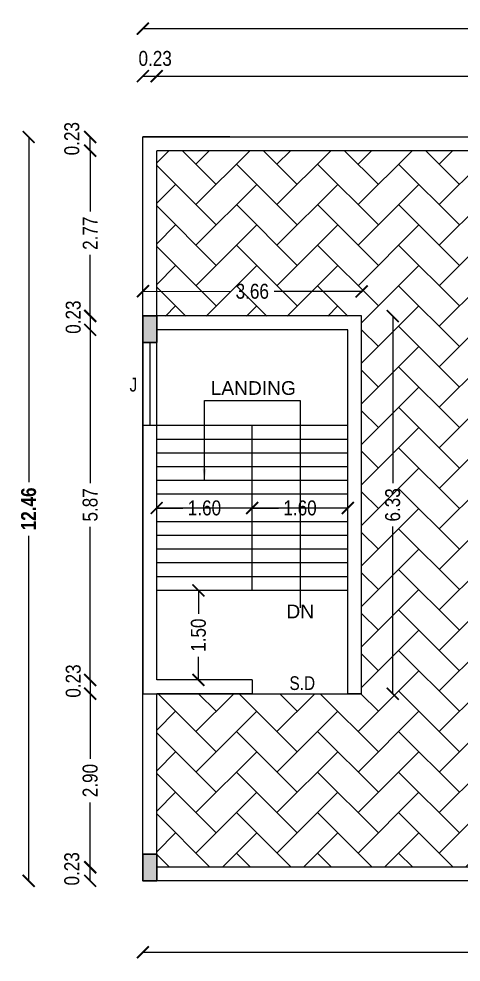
# Model space of a CAD drawing. Header units: metres. Extents: x -488 to 4759, y 38 to 2071.
# Drawn here: x 3012.13 to 3019.54, y 95.83 to 111.63 of the extents above; entities that cross this region are included whole.
import ezdxf
from ezdxf.lldxf.tags import DXFTag

# ---------------------------------------------------------------- set-up
doc = ezdxf.new("R2010")
doc.units = ezdxf.units.M
doc.header["$MEASUREMENT"] = 0
doc.linetypes.add('HIDDEN2', pattern=[0.1875, 0.125, -0.0625])
doc.layers.add('0 @ 1', color=7, linetype='Continuous')
doc.styles.add('CODE', font='swissc.ttf', dxfattribs={"height": 0.25})
doc.styles.add('sa1', font='', dxfattribs={"height": 72})
doc.styles.add('SUBBU3', font='swissl.ttf', dxfattribs={"width": 0.8})
doc.styles.get('sa1').set_extended_font_data('Abadi MT Condensed Light')
tags = doc.linetypes.add('00$1$HIDDEN', pattern=[0.375, 0.25, -0.125]).pattern_tags.tags
tags[6:7] = [DXFTag(74, 4), DXFTag(75, 0), DXFTag(340, '0'), DXFTag(46, 1.0), DXFTag(50, 0.0), DXFTag(44, 0.0), DXFTag(45, 0.0)]
tags[4:5] = [DXFTag(74, 4), DXFTag(75, 0), DXFTag(340, '0'), DXFTag(46, 1.0), DXFTag(50, 0.0), DXFTag(44, 0.0), DXFTag(45, 0.0)]
doc.dimstyles.new('OUTER', dxfattribs={"dimscale": 0, "dimtxt": 0.3, "dimasz": 0.18, "dimexe": 0.18, "dimexo": 0.0625, "dimgap": 0.09, "dimtad": 0, "dimzin": 0, "dimdsep": 46, "dimtxsty": 'CODE', "dimcen": 0.09, "dimse1": 1, "dimse2": 1, "dimclrd": 8, "dimclrt": 1, "dimadec": 0, "dimazin": 0, "dimtfac": 1, "dimtofl": 0, "dimtmove": 0, "dimatfit": 3, "dimfxl": 0, "dimtolj": 1, "dimtzin": 0, "dimarcsym": 0})

# ---------------------------------------------------------------- blocks, each defined once
blk = doc.blocks.new('_ArchTick')
at = {"const_width": 0.15}
blk.add_lwpolyline([(-0.5, -0.5), (0.5, 0.5)], dxfattribs=at)
blk = doc.blocks.new('*D265')
at = {"color": 0, "lineweight": -2}
for p, q in [((3014.208, 95.995), (3021.604, 95.995)), ((3029.898, 95.995), (3022.502, 95.995))]:
    blk.add_line(p, q, dxfattribs=at)
at = {"layer": 'Defpoints', "color": 0, "lineweight": -2}
for p in [(3014.208, 97.192), (3029.898, 97.192), (3014.208, 95.995)]:
    blk.add_point(p, dxfattribs=at)
at = {"color": 0, "lineweight": -2, "xscale": 0.2, "yscale": 0.2, "zscale": 0.2, "rotation": 180}
blk.add_blockref('_ArchTick', (3014.208, 95.995), dxfattribs=at)
at = {"color": 0, "lineweight": -2, "xscale": 0.2, "yscale": 0.2, "zscale": 0.2}
blk.add_blockref('_ArchTick', (3029.898, 95.995), dxfattribs=at)
at = {"color": 0, "lineweight": -2, "insert": (3022.053, 95.995), "char_height": 0.25, "attachment_point": 5, "style": 'CODE'}
blk.add_mtext('\\A1;{\\fSwis721 Cn BT|b1|i0|c0|p34;15.69}', dxfattribs=at)
blk = doc.blocks.new('*D261')
at = {"color": 0, "lineweight": -2}
blk.add_line((3013.325, 109.422), (3013.325, 109.652), dxfattribs=at)
at = {"layer": 'Defpoints', "color": 0, "lineweight": -2}
for p in [(3013.325, 109.652), (3015.362, 109.652), (3015.352, 109.422)]:
    blk.add_point(p, dxfattribs=at)
at = {"color": 0, "lineweight": -2, "xscale": 0.2, "yscale": 0.2, "zscale": 0.2}
for p, rotation in [((3013.325, 109.652), 90), ((3013.325, 109.422), 270)]:
    blk.add_blockref('_ArchTick', p, dxfattribs=dict(at, rotation=rotation))
at = {"color": 0, "lineweight": -2, "insert": (3013.018, 109.623), "char_height": 0.25, "attachment_point": 5, "rotation": 90, "style": 'CODE'}
blk.add_mtext('\\A1;0.23', dxfattribs=at)
blk = doc.blocks.new('*D260')
at = {"color": 0, "lineweight": -2}
blk.add_line((3013.325, 97.192), (3013.325, 97.422), dxfattribs=at)
at = {"layer": 'Defpoints', "color": 0, "lineweight": -2}
for p in [(3013.325, 97.422), (3015.578, 97.422), (3015.609, 97.192)]:
    blk.add_point(p, dxfattribs=at)
at = {"color": 0, "lineweight": -2, "xscale": 0.2, "yscale": 0.2, "zscale": 0.2}
for p, rotation in [((3013.325, 97.422), 90), ((3013.325, 97.192), 270)]:
    blk.add_blockref('_ArchTick', p, dxfattribs=dict(at, rotation=rotation))
at = {"color": 0, "lineweight": -2, "insert": (3013.018, 97.393), "char_height": 0.25, "attachment_point": 5, "rotation": 90, "style": 'CODE'}
blk.add_mtext('\\A1;0.23', dxfattribs=at)
blk = doc.blocks.new('*D259')
at = {"color": 0, "lineweight": -2}
for p, q in [((3012.295, 109.652), (3012.295, 103.871)), ((3012.295, 97.192), (3012.295, 102.972))]:
    blk.add_line(p, q, dxfattribs=at)
at = {"layer": 'Defpoints', "color": 0, "lineweight": -2}
for p in [(3012.295, 109.652), (3014.208, 109.652), (3014.208, 97.192)]:
    blk.add_point(p, dxfattribs=at)
at = {"color": 0, "lineweight": -2, "xscale": 0.2, "yscale": 0.2, "zscale": 0.2}
for p, rotation in [((3012.295, 109.652), 90), ((3012.295, 97.192), 270)]:
    blk.add_blockref('_ArchTick', p, dxfattribs=dict(at, rotation=rotation))
at = {"color": 0, "lineweight": -2, "insert": (3012.295, 103.422), "char_height": 0.25, "attachment_point": 5, "rotation": 90, "style": 'CODE'}
blk.add_mtext('\\A1;{\\fSwis721 Cn BT|b1|i0|c0|p34;12.46}', dxfattribs=at)
blk = doc.blocks.new('*D258')
at = {"color": 0, "lineweight": -2}
for p, q in [((3014.438, 103.437), (3014.878, 103.437)), ((3016.038, 103.437), (3015.598, 103.437))]:
    blk.add_line(p, q, dxfattribs=at)
at = {"layer": 'Defpoints', "color": 0, "lineweight": -2}
for p in [(3014.438, 103.437), (3016.038, 103.437), (3016.038, 103.437)]:
    blk.add_point(p, dxfattribs=at)
at = {"color": 0, "lineweight": -2, "xscale": 0.2, "yscale": 0.2, "zscale": 0.2, "rotation": 180}
blk.add_blockref('_ArchTick', (3014.438, 103.437), dxfattribs=at)
at = {"color": 0, "lineweight": -2, "xscale": 0.2, "yscale": 0.2, "zscale": 0.2}
blk.add_blockref('_ArchTick', (3016.038, 103.437), dxfattribs=at)
at = {"color": 0, "lineweight": -2, "insert": (3015.238, 103.437), "char_height": 0.25, "attachment_point": 5, "style": 'CODE'}
blk.add_mtext('\\A1;1.60', dxfattribs=at)
blk = doc.blocks.new('*D257')
at = {"color": 0, "lineweight": -2}
for p, q in [((3016.038, 103.437), (3016.478, 103.437)), ((3017.638, 103.437), (3017.198, 103.437))]:
    blk.add_line(p, q, dxfattribs=at)
at = {"layer": 'Defpoints', "color": 0, "lineweight": -2}
for p in [(3016.038, 103.437), (3017.638, 103.437), (3017.638, 103.437)]:
    blk.add_point(p, dxfattribs=at)
at = {"color": 0, "lineweight": -2, "xscale": 0.2, "yscale": 0.2, "zscale": 0.2, "rotation": 180}
blk.add_blockref('_ArchTick', (3016.038, 103.437), dxfattribs=at)
at = {"color": 0, "lineweight": -2, "xscale": 0.2, "yscale": 0.2, "zscale": 0.2}
blk.add_blockref('_ArchTick', (3017.638, 103.437), dxfattribs=at)
at = {"color": 0, "lineweight": -2, "insert": (3016.838, 103.437), "char_height": 0.25, "attachment_point": 5, "style": 'CODE'}
blk.add_mtext('\\A1;1.60', dxfattribs=at)
blk = doc.blocks.new('*D256')
at = {"color": 0, "lineweight": -2}
for p, q in [((3015.137, 102.057), (3015.137, 101.666)), ((3015.137, 100.557), (3015.137, 100.947))]:
    blk.add_line(p, q, dxfattribs=at)
at = {"layer": 'Defpoints', "color": 0, "lineweight": -2}
for p in [(3015.238, 102.057), (3015.137, 100.557), (3015.238, 100.557)]:
    blk.add_point(p, dxfattribs=at)
at = {"color": 0, "lineweight": -2, "xscale": 0.2, "yscale": 0.2, "zscale": 0.2}
for p, rotation in [((3015.137, 102.057), 90), ((3015.137, 100.557), 270)]:
    blk.add_blockref('_ArchTick', p, dxfattribs=dict(at, rotation=rotation))
at = {"color": 0, "lineweight": -2, "insert": (3015.137, 101.307), "char_height": 0.25, "attachment_point": 5, "rotation": 90, "style": 'CODE'}
blk.add_mtext('\\A1;1.50', dxfattribs=at)
blk = doc.blocks.new('*D255')
at = {"color": 0, "lineweight": -2}
for p, q in [((3014.209, 107.068), (3015.672, 107.066)), ((3017.869, 107.064), (3016.405, 107.065))]:
    blk.add_line(p, q, dxfattribs=at)
at = {"layer": 'Defpoints', "color": 0, "lineweight": -2}
for p in [(3017.869, 107.064), (3014.208, 106.656), (3017.868, 106.652)]:
    blk.add_point(p, dxfattribs=at)
at = {"color": 0, "lineweight": -2, "xscale": 0.2, "yscale": 0.2, "zscale": 0.2}
for p, rotation in [((3014.209, 107.068), 179.9243912450106), ((3017.869, 107.064), 359.9243912450107)]:
    blk.add_blockref('_ArchTick', p, dxfattribs=dict(at, rotation=rotation))
at = {"color": 0, "lineweight": -2, "insert": (3016.039, 107.066), "char_height": 0.25, "attachment_point": 5, "rotation": 359.9244, "style": 'CODE'}
blk.add_mtext('\\A1;3.66', dxfattribs=at)
blk = doc.blocks.new('*D254')
at = {"color": 0, "lineweight": -2}
for p, q in [((3018.39, 106.652), (3018.39, 103.853)), ((3018.39, 100.327), (3018.39, 103.125))]:
    blk.add_line(p, q, dxfattribs=at)
at = {"layer": 'Defpoints', "color": 0, "lineweight": -2}
for p in [(3017.868, 106.652), (3017.868, 100.327), (3018.39, 100.327)]:
    blk.add_point(p, dxfattribs=at)
at = {"color": 0, "lineweight": -2, "xscale": 0.2, "yscale": 0.2, "zscale": 0.2}
for p, rotation in [((3018.39, 106.652), 90), ((3018.39, 100.327), 270)]:
    blk.add_blockref('_ArchTick', p, dxfattribs=dict(at, rotation=rotation))
at = {"color": 0, "lineweight": -2, "insert": (3018.39, 103.489), "char_height": 0.25, "attachment_point": 5, "rotation": 90, "style": 'CODE'}
blk.add_mtext('\\A1;6.33', dxfattribs=at)
blk = doc.blocks.new('*D253')
at = {"color": 0, "lineweight": -2}
for p, q in [((3014.438, 110.671), (3021.611, 110.671)), ((3029.668, 110.671), (3022.495, 110.671))]:
    blk.add_line(p, q, dxfattribs=at)
at = {"layer": 'Defpoints', "color": 0, "lineweight": -2}
for p in [(3029.668, 110.671), (3014.438, 108.901), (3029.668, 108.807)]:
    blk.add_point(p, dxfattribs=at)
at = {"color": 0, "lineweight": -2, "xscale": 0.2, "yscale": 0.2, "zscale": 0.2, "rotation": 180}
blk.add_blockref('_ArchTick', (3014.438, 110.671), dxfattribs=at)
at = {"color": 0, "lineweight": -2, "xscale": 0.2, "yscale": 0.2, "zscale": 0.2}
blk.add_blockref('_ArchTick', (3029.668, 110.671), dxfattribs=at)
at = {"color": 0, "lineweight": -2, "insert": (3022.053, 110.671), "char_height": 0.25, "attachment_point": 5, "style": 'CODE'}
blk.add_mtext('\\A1;15.23', dxfattribs=at)
blk = doc.blocks.new('*D251')
at = {"color": 0, "lineweight": -2}
blk.add_line((3014.208, 110.671), (3014.438, 110.671), dxfattribs=at)
at = {"layer": 'Defpoints', "color": 0, "lineweight": -2}
for p in [(3014.438, 110.671), (3014.208, 108.807), (3014.438, 108.787)]:
    blk.add_point(p, dxfattribs=at)
at = {"color": 0, "lineweight": -2, "xscale": 0.2, "yscale": 0.2, "zscale": 0.2, "rotation": 180}
blk.add_blockref('_ArchTick', (3014.208, 110.671), dxfattribs=at)
at = {"color": 0, "lineweight": -2, "xscale": 0.2, "yscale": 0.2, "zscale": 0.2}
blk.add_blockref('_ArchTick', (3014.438, 110.671), dxfattribs=at)
at = {"color": 0, "lineweight": -2, "insert": (3014.413, 110.966), "char_height": 0.25, "attachment_point": 5, "style": 'CODE'}
blk.add_mtext('\\A1;0.23', dxfattribs=at)
blk = doc.blocks.new('*D250')
at = {"color": 0, "lineweight": -2}
for p, q in [((3014.208, 111.466), (3021.611, 111.466)), ((3029.898, 111.466), (3022.495, 111.466))]:
    blk.add_line(p, q, dxfattribs=at)
at = {"layer": 'Defpoints', "color": 0, "lineweight": -2}
for p in [(3029.898, 111.466), (3014.208, 109.652), (3029.898, 109.652)]:
    blk.add_point(p, dxfattribs=at)
at = {"color": 0, "lineweight": -2, "xscale": 0.2, "yscale": 0.2, "zscale": 0.2, "rotation": 180}
blk.add_blockref('_ArchTick', (3014.208, 111.466), dxfattribs=at)
at = {"color": 0, "lineweight": -2, "xscale": 0.2, "yscale": 0.2, "zscale": 0.2}
blk.add_blockref('_ArchTick', (3029.898, 111.466), dxfattribs=at)
at = {"color": 0, "lineweight": -2, "insert": (3022.053, 111.466), "char_height": 0.25, "attachment_point": 5, "style": 'CODE'}
blk.add_mtext('\\A1;15.69', dxfattribs=at)
blk = doc.blocks.new('*D249')
at = {"color": 0, "lineweight": -2}
for p, q in [((3013.325, 109.422), (3013.325, 108.404)), ((3013.325, 106.657), (3013.325, 107.675))]:
    blk.add_line(p, q, dxfattribs=at)
at = {"layer": 'Defpoints', "color": 0, "lineweight": -2}
for p in [(3014.438, 109.422), (3013.325, 106.657), (3014.439, 106.657)]:
    blk.add_point(p, dxfattribs=at)
at = {"color": 0, "lineweight": -2, "xscale": 0.2, "yscale": 0.2, "zscale": 0.2}
for p, rotation in [((3013.325, 109.422), 90), ((3013.325, 106.657), 270)]:
    blk.add_blockref('_ArchTick', p, dxfattribs=dict(at, rotation=rotation))
at = {"color": 0, "lineweight": -2, "insert": (3013.325, 108.039), "char_height": 0.25, "attachment_point": 5, "rotation": 90, "style": 'CODE'}
blk.add_mtext('\\A1;2.77', dxfattribs=at)
blk = doc.blocks.new('*D248')
at = {"color": 0, "lineweight": -2}
blk.add_line((3013.325, 106.652), (3013.325, 106.422), dxfattribs=at)
at = {"layer": 'Defpoints', "color": 0, "lineweight": -2}
for p in [(3014.439, 106.652), (3013.325, 106.422), (3014.438, 106.422)]:
    blk.add_point(p, dxfattribs=at)
at = {"color": 0, "lineweight": -2, "xscale": 0.2, "yscale": 0.2, "zscale": 0.2}
for p, rotation in [((3013.325, 106.652), 90), ((3013.325, 106.422), 270)]:
    blk.add_blockref('_ArchTick', p, dxfattribs=dict(at, rotation=rotation))
at = {"color": 0, "lineweight": -2, "insert": (3013.042, 106.634), "char_height": 0.25, "attachment_point": 5, "rotation": 90, "style": 'CODE'}
blk.add_mtext('\\A1;0.23', dxfattribs=at)
blk = doc.blocks.new('*D247')
at = {"color": 0, "lineweight": -2}
for p, q in [((3013.325, 106.422), (3013.325, 103.854)), ((3013.325, 100.557), (3013.325, 103.124))]:
    blk.add_line(p, q, dxfattribs=at)
at = {"layer": 'Defpoints', "color": 0, "lineweight": -2}
for p in [(3014.438, 106.422), (3013.325, 100.557), (3014.438, 100.557)]:
    blk.add_point(p, dxfattribs=at)
at = {"color": 0, "lineweight": -2, "xscale": 0.2, "yscale": 0.2, "zscale": 0.2}
for p, rotation in [((3013.325, 106.422), 90), ((3013.325, 100.557), 270)]:
    blk.add_blockref('_ArchTick', p, dxfattribs=dict(at, rotation=rotation))
at = {"color": 0, "lineweight": -2, "insert": (3013.325, 103.489), "char_height": 0.25, "attachment_point": 5, "rotation": 90, "style": 'CODE'}
blk.add_mtext('\\A1;5.87', dxfattribs=at)
blk = doc.blocks.new('*D246')
at = {"color": 0, "lineweight": -2}
blk.add_line((3013.325, 100.557), (3013.325, 100.327), dxfattribs=at)
at = {"layer": 'Defpoints', "color": 0, "lineweight": -2}
for p in [(3014.438, 100.557), (3013.325, 100.327), (3014.438, 100.327)]:
    blk.add_point(p, dxfattribs=at)
at = {"color": 0, "lineweight": -2, "xscale": 0.2, "yscale": 0.2, "zscale": 0.2}
for p, rotation in [((3013.325, 100.557), 90), ((3013.325, 100.327), 270)]:
    blk.add_blockref('_ArchTick', p, dxfattribs=dict(at, rotation=rotation))
at = {"color": 0, "lineweight": -2, "insert": (3013.042, 100.539), "char_height": 0.25, "attachment_point": 5, "rotation": 90, "style": 'CODE'}
blk.add_mtext('\\A1;0.23', dxfattribs=at)
blk = doc.blocks.new('*D245')
at = {"color": 0, "lineweight": -2}
for p, q in [((3013.325, 100.327), (3013.325, 99.236)), ((3013.325, 97.417), (3013.325, 98.507))]:
    blk.add_line(p, q, dxfattribs=at)
at = {"layer": 'Defpoints', "color": 0, "lineweight": -2}
for p in [(3014.438, 100.327), (3013.325, 97.417), (3014.438, 97.417)]:
    blk.add_point(p, dxfattribs=at)
at = {"color": 0, "lineweight": -2, "xscale": 0.2, "yscale": 0.2, "zscale": 0.2}
for p, rotation in [((3013.325, 100.327), 90), ((3013.325, 97.417), 270)]:
    blk.add_blockref('_ArchTick', p, dxfattribs=dict(at, rotation=rotation))
at = {"color": 0, "lineweight": -2, "insert": (3013.325, 98.872), "char_height": 0.25, "attachment_point": 5, "rotation": 90, "style": 'CODE'}
blk.add_mtext('\\A1;2.90', dxfattribs=at)

msp = doc.modelspace()

# ---------------------------------------------------------------- hatches: boundary and pattern name
at = {"lineweight": 30}
h = msp.add_hatch(color=256, dxfattribs=at)
h.dxf.hatch_style = 1
h.paths.add_polyline_path([(3014.43797, 106.20651), (3014.43797, 106.65651), (3014.20797, 106.65642), (3014.20797, 106.20642)])
h = msp.add_hatch(color=256, dxfattribs=at)
h.dxf.hatch_style = 1
h.paths.add_polyline_path([(3014.43797, 97.19159), (3014.43797, 97.64159), (3014.20797, 97.64151), (3014.20797, 97.19151)])
at = {"layer": '0 @ 1', "lineweight": -2}
h = msp.add_hatch(dxfattribs=at)
h.set_pattern_fill('AR-HBONE', color=256, scale=0.12)
h.set_pattern_definition([(45, (-12768.8869, -2078.6484), (1e-16, 0.67882251), [1.44, -0.48]), (135, (-12768.5475, -2078.309), (1e-16, 0.67882251), [1.44, -0.48])])
h.paths.add_polyline_path([(3023.83434, 109.42159), (3014.43797, 109.42159), (3014.43797, 106.65159), (3017.86797, 106.65159), (3017.86797, 100.32651), (3017.63797, 100.32651), (3016.03797, 100.32651), (3014.43797, 100.32651), (3014.43797, 97.42159), (3023.83434, 97.42159)])
h.paths.add_polyline_path([(3023.34095, 99.90368), (3023.34095, 98.49731), (3020.03808, 98.49731), (3020.03808, 99.90368)], flags=16)
h.paths.add_polyline_path([(3021.54796, 99.90368), (3021.54796, 98.49731), (3020.97884, 98.49731), (3020.97884, 99.90368)], flags=0)
h.paths.add_polyline_path([(3021.89312, 99.90368), (3022.46224, 99.90368), (3022.46224, 98.49731), (3021.89312, 98.49731)], flags=0)
h.paths.add_polyline_path([(3021.47079, 99.66845, -1), (3021.08495, 99.66845, -1)], flags=0)
h.paths.add_polyline_path([(3022.38507, 99.66845, -1), (3021.99923, 99.66845, -1)], flags=0)
h.paths.add_polyline_path([(3020.6072, 99.90368), (3020.6072, 98.49731), (3020.03808, 98.49731), (3020.03808, 99.90368)], flags=0)
h.paths.add_polyline_path([(3022.77183, 99.90368), (3023.34095, 99.90368), (3023.34095, 98.49731), (3022.77183, 98.49731)], flags=0)
h.paths.add_polyline_path([(3020.53003, 99.68161, -1), (3020.14419, 99.68161, -1)], flags=0)
h.paths.add_polyline_path([(3023.26378, 99.66845, -1), (3022.87793, 99.66845, -1)], flags=0)
h.paths.add_polyline_path([(3020.03808, 103.59295), (3020.03808, 104.99931), (3023.34095, 104.99931), (3023.34095, 103.59295)], flags=16)
h.paths.add_polyline_path([(3021.54796, 103.59295), (3020.97884, 103.59295), (3020.97884, 104.99931), (3021.54796, 104.99931)], flags=16)
h.paths.add_polyline_path([(3021.89312, 103.59295), (3021.89312, 104.99931), (3022.46224, 104.99931), (3022.46224, 103.59295)], flags=16)
h.paths.add_polyline_path([(3021.08495, 103.85364, -1), (3021.47079, 103.85364, -1)], flags=0)
h.paths.add_polyline_path([(3021.99923, 103.85364, -1), (3022.38507, 103.85364, -1)], flags=0)
h.paths.add_polyline_path([(3020.6072, 103.59295), (3020.03808, 103.59295), (3020.03808, 104.99931), (3020.6072, 104.99931)], flags=16)
h.paths.add_polyline_path([(3022.77183, 103.59295), (3022.77183, 104.99931), (3023.34095, 104.99931), (3023.34095, 103.59295)], flags=16)
h.paths.add_polyline_path([(3021.47079, 98.758, -1), (3021.08495, 98.758, -1)], flags=0)
h.paths.add_polyline_path([(3022.38507, 98.758, -1), (3021.99923, 98.758, -1)], flags=0)
h.paths.add_polyline_path([(3020.14419, 103.86679, -1), (3020.53003, 103.86679, -1)], flags=0)
h.paths.add_polyline_path([(3022.87793, 103.85364, -1), (3023.26378, 103.85364, -1)], flags=0)
h.paths.add_polyline_path([(3020.53003, 98.77116, -1), (3020.14419, 98.77116, -1)], flags=0)
h.paths.add_polyline_path([(3023.26378, 98.758, -1), (3022.87793, 98.758, -1)], flags=0)
h.paths.add_polyline_path([(3021.08495, 104.76409, -1), (3021.47079, 104.76409, -1)], flags=0)
h.paths.add_polyline_path([(3021.99923, 104.76409, -1), (3022.38507, 104.76409, -1)], flags=0)
h.paths.add_polyline_path([(3020.14419, 104.77724, -1), (3020.53003, 104.77724, -1)], flags=0)
h.paths.add_polyline_path([(3022.87793, 104.76409, -1), (3023.26378, 104.76409, -1)], flags=0)
h.paths.add_polyline_path([(3021.67906, 106.42159), (3021.67897, 106.65159), (3022.12897, 106.65159), (3022.12906, 106.42159)], flags=16)
h.paths.add_polyline_path([(3023.83434, 97.42159), (3029.66797, 97.42159), (3029.66797, 106.42151), (3029.66797, 106.87151), (3029.66797, 109.42159), (3023.83434, 109.42159)])
h.paths.add_polyline_path([(3024.86316, 99.90368), (3028.16603, 99.90368), (3028.16603, 98.49731), (3024.86316, 98.49731)], flags=16)
h.paths.add_polyline_path([(3024.86316, 99.90368), (3025.43228, 99.90368), (3025.43228, 98.49731), (3024.86316, 98.49731)], flags=0)
h.paths.add_polyline_path([(3025.35512, 99.68161, -1), (3024.96927, 99.68161, -1)], flags=0)
h.paths.add_polyline_path([(3024.86316, 103.59295), (3024.86316, 104.99931), (3028.16603, 104.99931), (3028.16603, 103.59295)], flags=16)
h.paths.add_polyline_path([(3024.86316, 103.59295), (3024.86316, 104.99931), (3025.43228, 104.99931), (3025.43228, 103.59295)], flags=16)
h.paths.add_polyline_path([(3024.96927, 103.86679, -1), (3025.35512, 103.86679, -1)], flags=0)
h.paths.add_polyline_path([(3025.80392, 99.90368), (3026.37305, 99.90368), (3026.37305, 98.49731), (3025.80392, 98.49731)], flags=0)
h.paths.add_polyline_path([(3026.29588, 99.66845, -1), (3025.91003, 99.66845, -1)], flags=0)
h.paths.add_polyline_path([(3025.80392, 103.59295), (3025.80392, 104.99931), (3026.37305, 104.99931), (3026.37305, 103.59295)], flags=16)
h.paths.add_polyline_path([(3026.93797, 102.03159), (3027.16797, 102.03168), (3027.16797, 101.58168), (3026.93797, 101.58159)], flags=16)
h.paths.add_polyline_path([(3025.91003, 103.85364, -1), (3026.29588, 103.85364, -1)], flags=0)
h.paths.add_polyline_path([(3025.35512, 98.77116, -1), (3024.96927, 98.77116, -1)], flags=0)
h.paths.add_polyline_path([(3026.7182, 99.90368), (3027.28733, 99.90368), (3027.28733, 98.49731), (3026.7182, 98.49731)], flags=0)
h.paths.add_polyline_path([(3024.96927, 104.77724, -1), (3025.35512, 104.77724, -1)], flags=0)
h.paths.add_polyline_path([(3026.7182, 103.59295), (3026.7182, 104.99931), (3027.28733, 104.99931), (3027.28733, 103.59295)], flags=16)
h.paths.add_polyline_path([(3027.21016, 99.66845, -1), (3026.82431, 99.66845, -1)], flags=0)
h.paths.add_polyline_path([(3026.29588, 98.758, -1), (3025.91003, 98.758, -1)], flags=0)
h.paths.add_polyline_path([(3026.82431, 103.85364, -1), (3027.21016, 103.85364, -1)], flags=0)
h.paths.add_polyline_path([(3025.91003, 104.76409, -1), (3026.29588, 104.76409, -1)], flags=0)
h.paths.add_polyline_path([(3027.59691, 99.90368), (3028.16603, 99.90368), (3028.16603, 98.49731), (3027.59691, 98.49731)], flags=0)
h.paths.add_polyline_path([(3027.21016, 98.758, -1), (3026.82431, 98.758, -1)], flags=0)
h.paths.add_polyline_path([(3027.59691, 103.59295), (3027.59691, 104.99931), (3028.16603, 104.99931), (3028.16603, 103.59295)], flags=16)
h.paths.add_polyline_path([(3028.08886, 99.66845, -1), (3027.70302, 99.66845, -1)], flags=0)
h.paths.add_polyline_path([(3026.82431, 104.76409, -1), (3027.21016, 104.76409, -1)], flags=0)
h.paths.add_polyline_path([(3027.70302, 103.85364, -1), (3028.08886, 103.85364, -1)], flags=0)
h.paths.add_polyline_path([(3028.08886, 98.758, -1), (3027.70302, 98.758, -1)], flags=0)
h.paths.add_polyline_path([(3027.70302, 104.76409, -1), (3028.08886, 104.76409, -1)], flags=0)
h.paths.add_polyline_path([(3024.86316, 106.77573), (3024.86316, 108.1821), (3028.16603, 108.1821), (3028.16603, 106.77573)], flags=16)
h.paths.add_polyline_path([(3024.86316, 106.77573), (3024.86316, 108.1821), (3025.43228, 108.1821), (3025.43228, 106.77573)], flags=16)
h.paths.add_polyline_path([(3024.96927, 107.04958, -1), (3025.35512, 107.04958, -1)], flags=0)
h.paths.add_polyline_path([(3025.80392, 106.77573), (3025.80392, 108.1821), (3026.37305, 108.1821), (3026.37305, 106.77573)], flags=16)
h.paths.add_polyline_path([(3025.91003, 107.03642, -1), (3026.29588, 107.03642, -1)], flags=0)
h.paths.add_polyline_path([(3026.7182, 106.77573), (3026.7182, 108.1821), (3027.28733, 108.1821), (3027.28733, 106.77573)], flags=16)
h.paths.add_polyline_path([(3026.82431, 107.03642, -1), (3027.21016, 107.03642, -1)], flags=0)
h.paths.add_polyline_path([(3027.59691, 106.77573), (3027.59691, 108.1821), (3028.16603, 108.1821), (3028.16603, 106.77573)], flags=16)
h.paths.add_polyline_path([(3024.96927, 107.96003, -1), (3025.35512, 107.96003, -1)], flags=0)
h.paths.add_polyline_path([(3027.70302, 107.03642, -1), (3028.08886, 107.03642, -1)], flags=0)
h.paths.add_polyline_path([(3025.91003, 107.94687, -1), (3026.29588, 107.94687, -1)], flags=0)
h.paths.add_polyline_path([(3026.82431, 107.94687, -1), (3027.21016, 107.94687, -1)], flags=0)
h.paths.add_polyline_path([(3027.70302, 107.94687, -1), (3028.08886, 107.94687, -1)], flags=0)
h.paths.add_polyline_path([(3015.68537, 106.80016), (3016.39024, 106.80016), (3016.39024, 107.3237), (3015.68537, 107.3237)], flags=24)
h.paths.add_polyline_path([(3018.65341, 103.13694), (3018.65341, 103.84181), (3018.12987, 103.84181), (3018.12987, 103.13694)], flags=24)
h.paths.add_polyline_path([(3020.30632, 98.91959), (3023.2199, 98.91959), (3023.2199, 99.44773), (3020.30632, 99.44773)], flags=8)
h.paths.add_polyline_path([(3020.30632, 104.01523), (3023.2199, 104.01523), (3023.2199, 104.54336), (3020.30632, 104.54336)], flags=8)
h.paths.add_polyline_path([(3025.1314, 98.91959), (3028.04499, 98.91959), (3028.04499, 99.44773), (3025.1314, 99.44773)], flags=8)
h.paths.add_polyline_path([(3025.1314, 104.01523), (3028.04499, 104.01523), (3028.04499, 104.54336), (3025.1314, 104.54336)], flags=8)
h.paths.add_polyline_path([(3025.1314, 107.19801), (3028.04499, 107.19801), (3028.04499, 107.72615), (3025.1314, 107.72615)], flags=8)

# ---------------------------------------------------------------- linework, layer by layer
for p, q in [((3014.20797, 109.42159), (3014.20797, 109.65159)), ((3015.66447, 109.65159), (3014.20797, 109.65159)), ((3014.43797, 100.55651), (3014.43797, 109.42159)), ((3029.66797, 109.42159), (3014.43797, 109.42159)), ((3014.20797, 105.67159), (3014.20797, 106.65159)), ((3017.86797, 100.32651), (3017.86797, 106.65159)), ((3014.43797, 105.67159), (3014.43797, 106.42159)), ((3017.63797, 106.42159), (3014.43797, 106.42159)), ((3017.63797, 100.32651), (3017.63797, 106.42159)), ((3017.63797, 104.81651), (3014.20797, 104.81651)), ((3016.03797, 102.05651), (3016.03797, 104.81651)), ((3017.63797, 104.58651), (3016.03797, 104.58651)), ((3017.63797, 104.35651), (3016.03797, 104.35651)), ((3014.20797, 102.67159), (3014.20797, 104.17159)), ((3017.63797, 104.12651), (3016.03797, 104.12651)), ((3017.63797, 103.89651), (3016.03797, 103.89651)), ((3017.63797, 103.66651), (3016.03797, 103.66651)), ((3017.63797, 103.43651), (3016.03797, 103.43651)), ((3017.63797, 103.20651), (3016.03797, 103.20651)), ((3017.63797, 102.97651), (3016.03797, 102.97651)), ((3017.63797, 102.74651), (3016.03797, 102.74651)), ((3017.63797, 102.51651), (3016.03797, 102.51651)), ((3017.63797, 102.28651), (3016.03797, 102.28651)), ((3017.63797, 102.05651), (3016.03797, 102.05651)), ((3014.20797, 99.67159), (3014.20797, 101.17159)), ((3016.03797, 100.55651), (3014.43797, 100.55651)), ((3014.43797, 97.19159), (3014.43797, 100.32651)), ((3016.03797, 100.32651), (3014.43797, 100.32651)), ((3017.86797, 100.32651), (3017.63797, 100.32651)), ((3014.20797, 97.19159), (3014.20797, 98.17159)), ((3029.89797, 97.42159), (3014.43797, 97.42159)), ((3014.43797, 97.19159), (3014.20797, 97.19159))]:
    msp.add_line(p, q)
at = {"lineweight": -2}
for p, q in [((3014.32763, 104.81651), (3014.32712, 106.20647)), ((3016.83797, 105.23988), (3016.83797, 101.76586)), ((3016.03797, 100.55651), (3016.03797, 100.32651)), ((3016.03797, 100.32651), (3017.63797, 100.32651)), ((3016.93797, 97.19159), (3014.43797, 97.19159))]:
    msp.add_line(p, q, dxfattribs=at)
at = {"lineweight": 13}
for p, q in [((3014.20797, 104.17159), (3014.20797, 105.67159)), ((3014.43797, 104.17159), (3014.43797, 105.67159))]:
    msp.add_line(p, q, dxfattribs=at)
at = {"linetype": '00$1$HIDDEN'}
for p, q in [((3016.03797, 104.58651), (3014.43797, 104.58651)), ((3016.03797, 104.35651), (3014.43797, 104.35651)), ((3016.03797, 104.12651), (3014.43797, 104.12651)), ((3016.03797, 103.89651), (3014.43797, 103.89651)), ((3016.03797, 103.66651), (3014.43797, 103.66651)), ((3016.03797, 103.43651), (3014.43797, 103.43651)), ((3016.03797, 103.20651), (3014.43797, 103.20651)), ((3016.03797, 102.97651), (3014.43797, 102.97651)), ((3016.03797, 102.74651), (3014.43797, 102.74651)), ((3016.03797, 102.51651), (3014.43797, 102.51651)), ((3016.03797, 102.28651), (3014.43797, 102.28651)), ((3016.03797, 102.05651), (3014.43797, 102.05651))]:
    msp.add_line(p, q, dxfattribs=at)
at = {"lineweight": -2}
for points in [[(3014.20797, 109.65159), (3029.89797, 109.65159), (3029.89797, 97.19159), (3014.20797, 97.19159)], [(3017.86797, 106.65651), (3014.20797, 106.65651), (3014.20797, 100.32651), (3017.86797, 100.32651)]]:
    msp.add_lwpolyline(points, close=True, dxfattribs=at)
at = {"lineweight": 30}
for points in [[(3014.43797, 106.20651), (3014.20797, 106.20642), (3014.20797, 106.65642), (3014.43797, 106.65651)], [(3014.43797, 97.19159), (3014.20797, 97.19151), (3014.20797, 97.64151), (3014.43797, 97.64159)]]:
    msp.add_lwpolyline(points, close=True, dxfattribs=at)

# ---------------------------------------------------------------- texts
at = {"char_height": 0.23, "width": 0.2619959, "attachment_point": 1, "style": 'SUBBU3'}
for s, insert in [('J', (3013.98333, 105.6176)), ('{\\C252;S.D}', (3016.66132, 100.6188))]:
    msp.add_mtext(s, dxfattribs=dict(at, insert=insert))
at = {"linetype": 'HIDDEN2', "lineweight": 9, "ltscale": 10, "char_height": 0.23, "attachment_point": 2, "style": 'sa1'}
for s, insert, width in [('{\\fArial|b0|i0|c0|p34;\\C252;LANDING}', (3016.05523, 105.56197), 1.6168377), ('{\\fArial|b0|i0|c0|p34;\\C252;DN}', (3016.84156, 101.81939), 0.4465505)]:
    msp.add_mtext(s, dxfattribs=dict(at, insert=insert, width=width))

# ---------------------------------------------------------------- dimensions: what is measured, and where the dimension line sits
at = {"layer": '0 @ 1', "lineweight": -2}
dim = msp.add_linear_dim(base=(3029.89797, 111.46592), p1=(3014.20797, 109.65159), p2=(3029.89797, 109.65159), dimstyle='OUTER', override={"dimscale": 1, "dimtxt": 0.25, "dimasz": 0.2, "dimblk": 'ArchTick', "dimclrd": 0, "dimclrt": 0, "dimtix": 0, "dimtofl": 0, "dimtmove": 0, "dimatfit": 3, "dimfxl": 10}, dxfattribs=at)
dim.commit()
dim.dimension.update_dxf_attribs({"geometry": '*D250', "text_midpoint": (3022.05297, 111.46592)})
for base, p1, p2, angle, override, picture, middle in [((3014.43797, 110.67145), (3014.20797, 108.80691), (3014.43797, 108.78659), 180, {"dimscale": 1, "dimtxt": 0.25, "dimasz": 0.2, "dimblk": 'ArchTick', "dimclrd": 0, "dimclrt": 0, "dimtix": 0, "dimtofl": 0, "dimtmove": 1, "dimatfit": 3, "dimfxl": 10}, '*D251', (3014.41256, 110.96638)), ((3013.32509, 109.65159), (3015.35217, 109.42159), (3015.36243, 109.65159), 270, {"dimscale": 1, "dimtxt": 0.25, "dimasz": 0.2, "dimblk": 'ArchTick', "dimclrd": 0, "dimclrt": 0, "dimtix": 0, "dimtofl": 0, "dimtmove": 1, "dimatfit": 3, "dimfxl": 25.4}, '*D261', (3013.01772, 109.62324)), ((3013.32509, 106.42159), (3014.43899, 106.65168), (3014.43797, 106.42159), 90, {"dimscale": 1, "dimtxt": 0.25, "dimasz": 0.2, "dimblk": 'ArchTick', "dimclrd": 0, "dimclrt": 0, "dimtix": 0, "dimtofl": 0, "dimtmove": 1, "dimatfit": 3, "dimfxl": 10}, '*D248', (3013.04179, 106.6338)), ((3013.32509, 100.32651), (3014.43797, 100.55651), (3014.43797, 100.32651), 90, {"dimscale": 1, "dimtxt": 0.25, "dimasz": 0.2, "dimblk": 'ArchTick', "dimclrd": 0, "dimclrt": 0, "dimtix": 0, "dimtofl": 0, "dimtmove": 1, "dimatfit": 3, "dimfxl": 10}, '*D246', (3013.04179, 100.53867)), ((3013.32509, 97.42159), (3015.60902, 97.19159), (3015.57821, 97.42159), 270, {"dimscale": 1, "dimtxt": 0.25, "dimasz": 0.2, "dimblk": 'ArchTick', "dimclrd": 0, "dimclrt": 0, "dimtix": 0, "dimtofl": 0, "dimtmove": 1, "dimatfit": 3, "dimfxl": 25.4}, '*D260', (3013.01772, 97.39324))]:
    dim = msp.add_linear_dim(base=base, p1=p1, p2=p2, angle=angle, dimstyle='OUTER', override=override, dxfattribs=at)
    dim.commit()
    dim.dimension.update_dxf_attribs({"geometry": picture, "text_midpoint": middle, "dimtype": 128})
for base, p1, p2, angle, override, picture, middle in [((3029.66797, 110.67145), (3014.43797, 108.90087), (3029.66797, 108.80691), 180, {"dimscale": 1, "dimtxt": 0.25, "dimasz": 0.2, "dimblk": 'ArchTick', "dimclrd": 0, "dimclrt": 0, "dimtix": 0, "dimtofl": 0, "dimtmove": 1, "dimatfit": 3, "dimfxl": 10}, '*D253', (3022.05297, 110.67145)), ((3013.32509, 106.65651), (3014.43797, 109.42159), (3014.43899, 106.65651), 90, {"dimscale": 1, "dimtxt": 0.25, "dimasz": 0.2, "dimblk": 'ArchTick', "dimclrd": 0, "dimclrt": 0, "dimtix": 0, "dimtofl": 0, "dimtmove": 0, "dimatfit": 3, "dimfxl": 10}, '*D249', (3013.32509, 108.03905)), ((3013.32509, 100.55651), (3014.43797, 106.42159), (3014.43797, 100.55651), 90, {"dimscale": 1, "dimtxt": 0.25, "dimasz": 0.2, "dimblk": 'ArchTick', "dimclrd": 0, "dimclrt": 0, "dimtix": 0, "dimtofl": 0, "dimtmove": 1, "dimatfit": 3, "dimfxl": 10}, '*D247', (3013.32509, 103.48905))]:
    dim = msp.add_linear_dim(base=base, p1=p1, p2=p2, angle=angle, dimstyle='OUTER', override=override, dxfattribs=at)
    dim.commit()
    dim.dimension.update_dxf_attribs({"geometry": picture, "text_midpoint": middle})
for base, p1, p2, angle, text, override, picture, middle in [((3012.29508, 109.65159), (3014.20797, 97.19151), (3014.20797, 109.65159), 270, '{\\fSwis721 Cn BT|b1|i0|c0|p34;<>}', {"dimscale": 1, "dimtxt": 0.25, "dimasz": 0.2, "dimblk": 'ArchTick', "dimclrd": 0, "dimclrt": 0, "dimtix": 0, "dimtofl": 0, "dimtmove": 0, "dimatfit": 3, "dimfxl": 25.4}, '*D259', (3012.29508, 103.42155)), ((3013.32509, 97.41659), (3014.43797, 100.32651), (3014.43797, 97.41659), 90, '2.90', {"dimscale": 1, "dimtxt": 0.25, "dimasz": 0.2, "dimblk": 'ArchTick', "dimclrd": 0, "dimclrt": 0, "dimtix": 0, "dimtofl": 0, "dimtmove": 1, "dimatfit": 3, "dimfxl": 10}, '*D245', (3013.32509, 98.87155)), ((3014.20797, 95.99457), (3029.89797, 97.19159), (3014.20797, 97.19151), 180, '{\\fSwis721 Cn BT|b1|i0|c0|p34;<>}', {"dimscale": 1, "dimtxt": 0.25, "dimasz": 0.2, "dimblk": 'ArchTick', "dimclrd": 0, "dimclrt": 0, "dimtix": 0, "dimtofl": 0, "dimtmove": 0, "dimatfit": 3, "dimfxl": 25.4}, '*D265', (3022.05297, 95.99457))]:
    dim = msp.add_linear_dim(base=base, p1=p1, p2=p2, angle=angle, text=text, dimstyle='OUTER', override=override, dxfattribs=at)
    dim.commit()
    dim.dimension.update_dxf_attribs({"geometry": picture, "text_midpoint": middle})
for p1, p2, distance, picture, middle in [((3014.20797, 106.65642), (3017.86797, 106.65159), 0.41196, '*D255', (3016.03851, 107.06597)), ((3017.86797, 106.65159), (3017.86797, 100.32651), 0.52205, '*D254', (3018.39001, 103.48905)), ((3014.43797, 103.43651), (3016.03797, 103.43651), 0, '*D258', (3015.23797, 103.43651)), ((3016.03797, 103.43651), (3017.63797, 103.43651), 0, '*D257', (3016.83797, 103.43651)), ((3015.23797, 102.05651), (3015.23797, 100.55651), -0.1012, '*D256', (3015.13676, 101.30651))]:
    dim = msp.add_aligned_dim(p1=p1, p2=p2, distance=distance, dimstyle='OUTER', override={"dimscale": 1, "dimtxt": 0.25, "dimasz": 0.2, "dimblk": 'ArchTick', "dimclrd": 0, "dimclrt": 0, "dimtix": 0, "dimtofl": 0, "dimtmove": 0, "dimatfit": 3, "dimfxl": 10}, dxfattribs=at)
    dim.commit()
    dim.dimension.update_dxf_attribs({"geometry": picture, "text_midpoint": middle})

# ---------------------------------------------------------------- leaders
msp.add_leader([(3015.23797, 103.89651), (3015.23797, 105.23988), (3016.83797, 105.23988)], dimstyle='OUTER', override={"dimscale": 1, "dimtxt": 0.25, "dimasz": 0.2, "dimgap": 0.09, "dimtad": 0, "dimclrd": 256, "dimclrt": 0, "dimfxl": 10}, dxfattribs=at)

doc.saveas('drawing.dxf')
